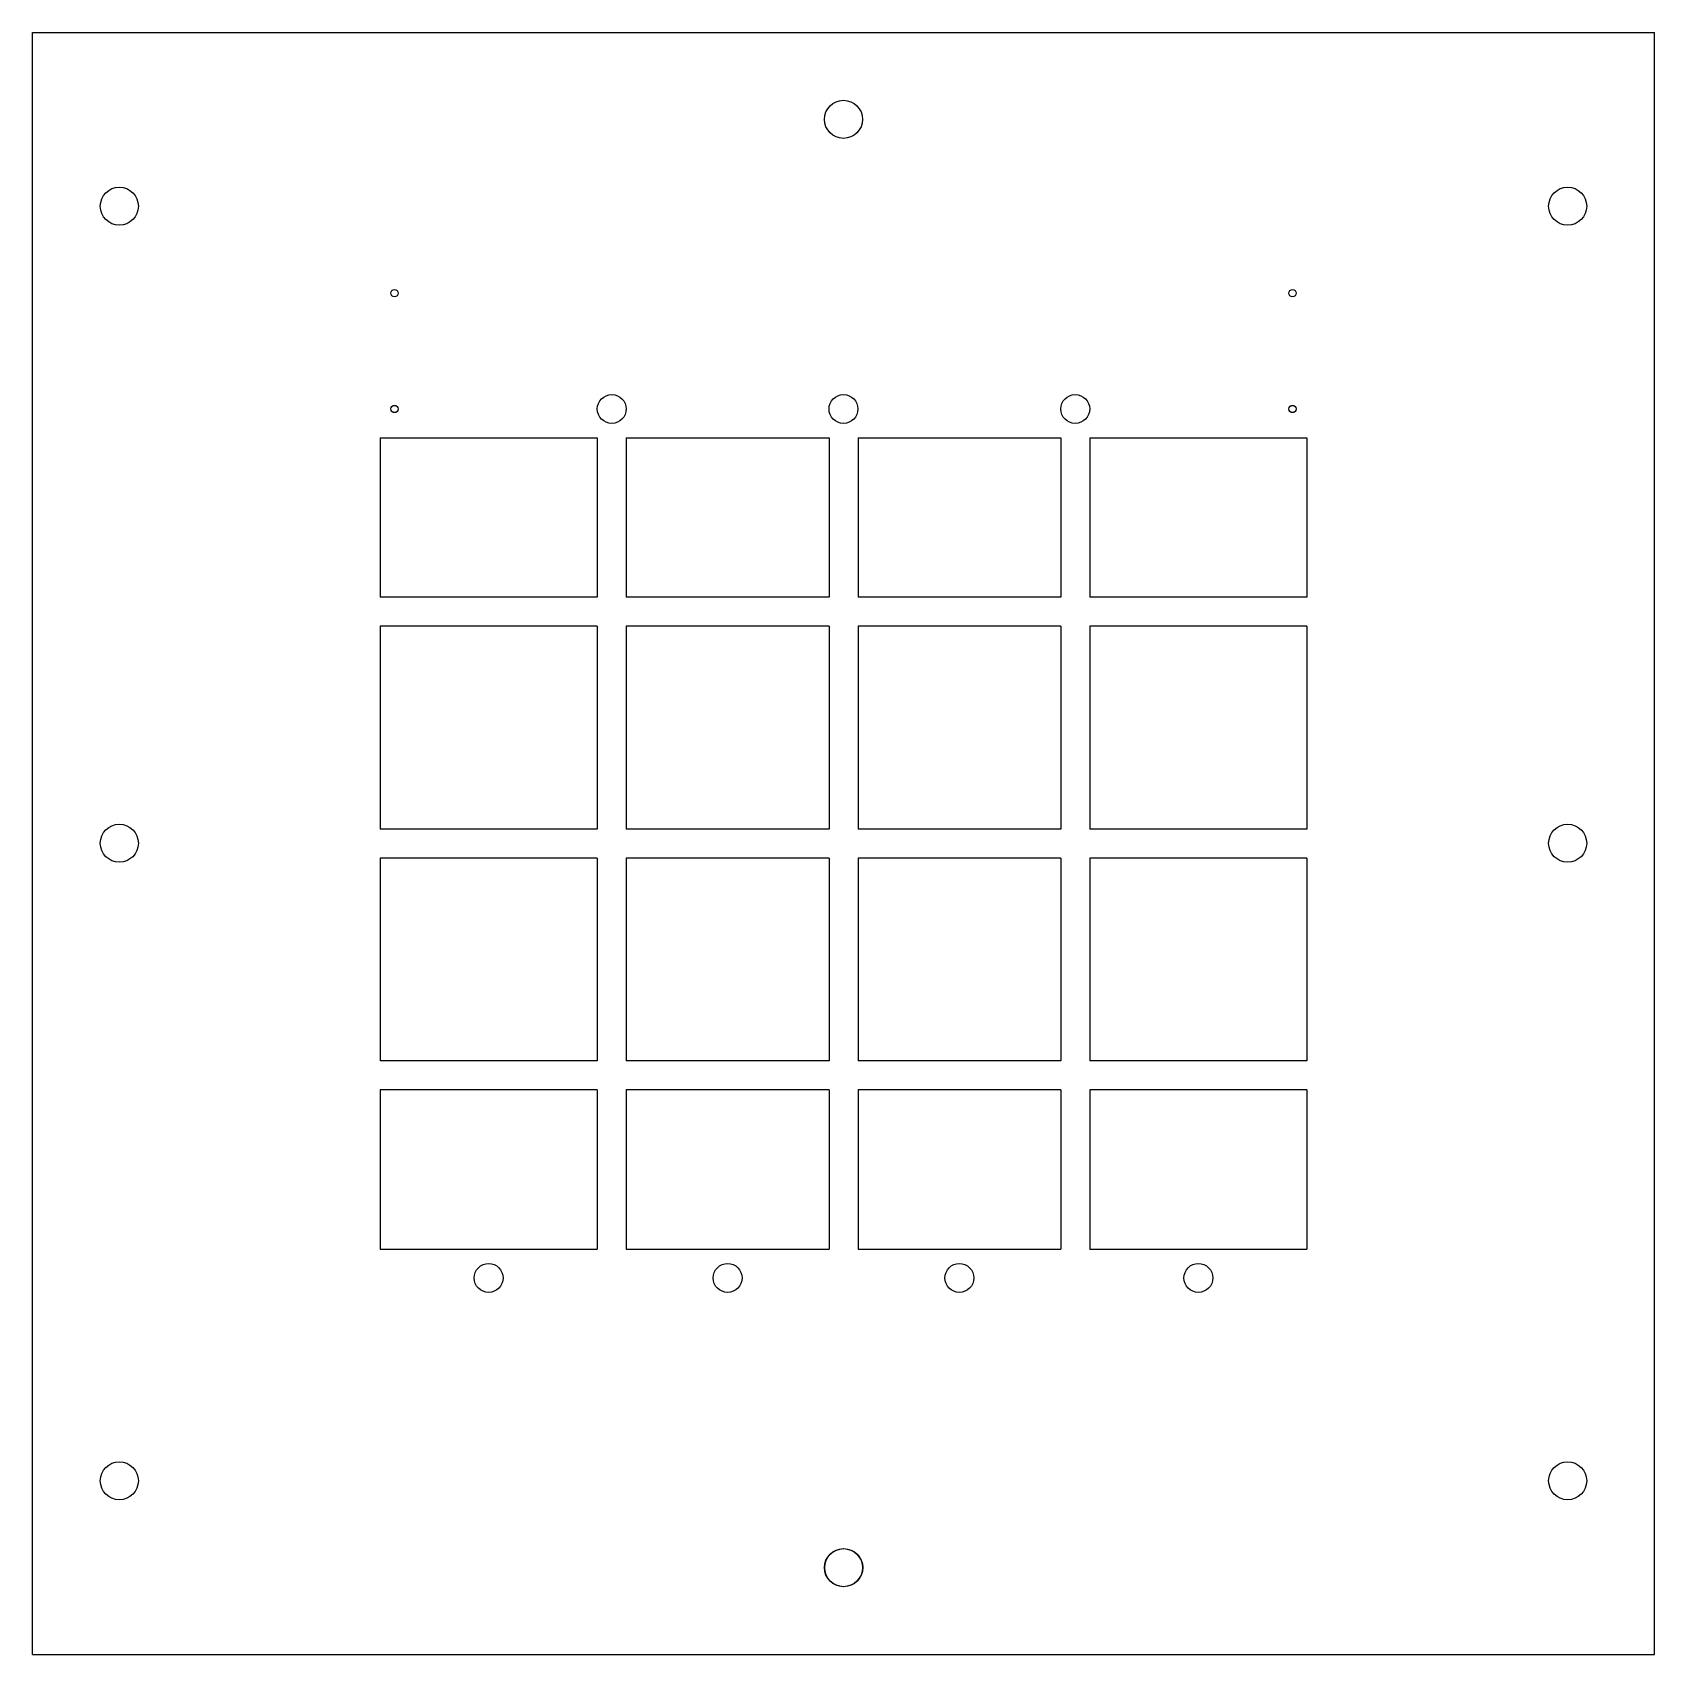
# Model space of a CAD drawing. Extents: x -173 to 182, y -182 to 174.
import ezdxf

# ---------------------------------------------------------------- set-up
doc = ezdxf.new("R2010")
doc.units = 0
doc.header["$MEASUREMENT"] = 0
doc.layers.add('MODELSKETCH_VISIBLE', color=7, linetype='CONTINUOUS')

msp = doc.modelspace()

# ---------------------------------------------------------------- linework, layer by layer
at = {"layer": 'MODELSKETCH_VISIBLE'}
for p, q in [((-173.43, -181.75), (-173.43, 173.85)), ((-173.43, 173.85), (182.17, 173.85)), ((182.17, -181.75), (182.17, 173.85)), ((-97.23, 84.95), (-97.23, 50.02)), ((-97.23, 84.95), (-49.6, 84.95)), ((-49.6, 84.95), (-49.6, 50.02)), ((-43.25, 84.95), (-43.25, 50.02)), ((-43.25, 84.95), (1.2, 84.95)), ((1.2, 84.95), (1.2, 50.02)), ((7.55, 84.95), (52, 84.95)), ((7.55, 84.95), (7.55, 50.02)), ((52, 84.95), (52, 50.02)), ((58.35, 84.95), (58.35, 50.02)), ((58.35, 84.95), (105.97, 84.95)), ((105.97, 84.95), (105.97, 50.02)), ((-49.6, 50.02), (-97.23, 50.02)), ((1.2, 50.02), (-43.25, 50.02)), ((52, 50.02), (7.55, 50.02)), ((105.97, 50.02), (58.35, 50.02)), ((-97.23, 43.67), (-97.23, -0.78)), ((-49.6, 43.67), (-97.23, 43.67)), ((-49.6, 43.67), (-49.6, -0.78)), ((1.2, 43.67), (-43.25, 43.67)), ((-43.25, 43.67), (-43.25, -0.78)), ((1.2, 43.67), (1.2, -0.78)), ((7.55, 43.67), (7.55, -0.78)), ((52, 43.67), (7.55, 43.67)), ((52, 43.67), (52, -0.78)), ((58.35, 43.67), (58.35, -0.78)), ((105.97, 43.67), (58.35, 43.67)), ((105.97, 43.67), (105.97, -0.78)), ((-49.6, -0.78), (-97.23, -0.78)), ((1.2, -0.78), (-43.25, -0.78)), ((52, -0.78), (7.55, -0.78)), ((105.97, -0.78), (58.35, -0.78)), ((-97.23, -7.13), (-97.23, -51.58)), ((-49.6, -7.13), (-97.23, -7.13)), ((-49.6, -7.13), (-49.6, -51.58)), ((1.2, -7.13), (-43.25, -7.13)), ((-43.25, -7.13), (-43.25, -51.58)), ((1.2, -7.13), (1.2, -51.58)), ((7.55, -7.13), (7.55, -51.58)), ((52, -7.13), (7.55, -7.13)), ((52, -7.13), (52, -51.58)), ((58.35, -7.13), (58.35, -51.58)), ((105.97, -7.13), (58.35, -7.13)), ((105.97, -7.13), (105.97, -51.58)), ((-49.6, -51.58), (-97.23, -51.58)), ((1.2, -51.58), (-43.25, -51.58)), ((52, -51.58), (7.55, -51.58)), ((105.97, -51.58), (58.35, -51.58)), ((-49.6, -57.93), (-97.23, -57.93)), ((-97.23, -57.93), (-97.23, -92.85)), ((-49.6, -57.93), (-49.6, -92.85)), ((-43.25, -57.93), (-43.25, -92.85)), ((1.2, -57.93), (-43.25, -57.93)), ((1.2, -57.93), (1.2, -92.85)), ((52, -57.93), (7.55, -57.93)), ((7.55, -57.93), (7.55, -92.85)), ((52, -57.93), (52, -92.85)), ((58.35, -57.93), (58.35, -92.85)), ((105.97, -57.93), (58.35, -57.93)), ((105.97, -57.93), (105.97, -92.85)), ((-97.23, -92.85), (-49.6, -92.85)), ((-43.25, -92.85), (1.2, -92.85)), ((7.55, -92.85), (52, -92.85)), ((58.35, -92.85), (105.97, -92.85)), ((-173.43, -181.75), (182.17, -181.75))]:
    msp.add_line(p, q, dxfattribs=at)
for centre, radius in [((4.37, 154.8), 4.17), ((-154.38, 135.76), 4.17), ((163.12, 135.76), 4.17), ((-94.05, 116.7), 0.794), ((102.8, 116.7), 0.794), ((-46.43, 91.3), 3.17), ((4.37, 91.3), 3.17), ((55.17, 91.3), 3.17), ((-94.05, 91.3), 0.794), ((102.8, 91.3), 0.794), ((-154.38, -3.89), 4.17), ((163.12, -3.89), 4.17), ((-73.42, -99.2), 3.17), ((-21.03, -99.2), 3.17), ((29.77, -99.2), 3.17), ((82.16, -99.2), 3.17), ((-154.38, -143.66), 4.17), ((163.12, -143.66), 4.17), ((163.12, -143.66), 4.17), ((4.37, -162.7), 4.17), ((4.43, -162.7), 4.17)]:
    msp.add_circle(centre, radius, dxfattribs=at)

doc.saveas('drawing.dxf')
